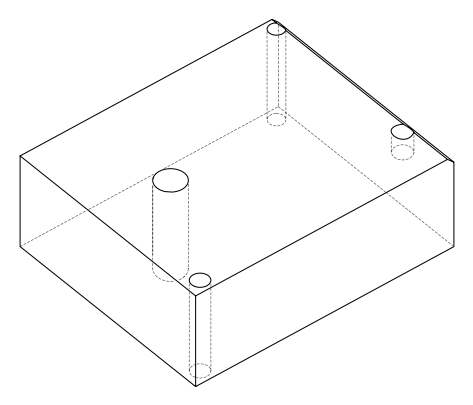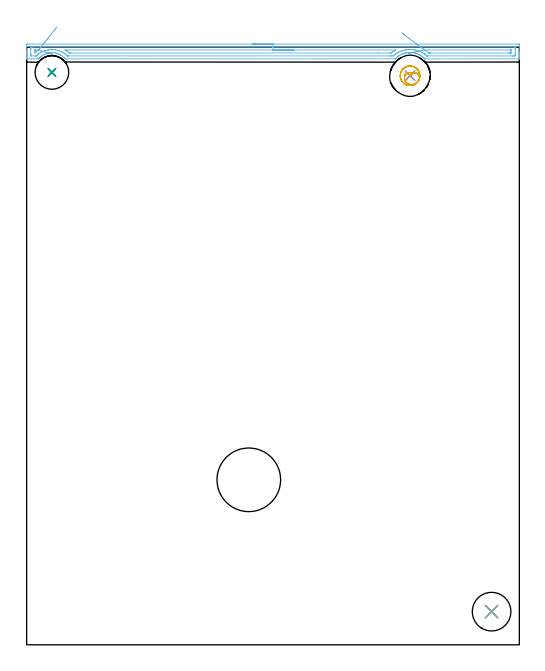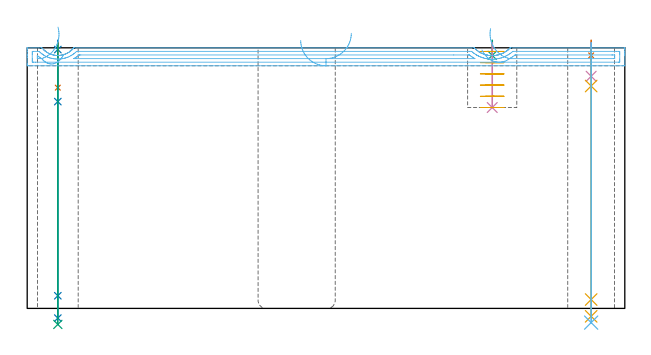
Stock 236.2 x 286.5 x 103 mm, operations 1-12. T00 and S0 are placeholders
(PLAN: 13 operations, 10 tool changes, 14.2 min)
(1 SPOT_DRILL | STEP1HOLE | NXT0321_9005460120000 | 0.05 min | 183 mm3)
(2 SPOT_DRILL_1 | STEP1HOLE_1 | NXT0321_9005460120000 | 0.03 min | 3 mm3)
(3 SPOT_DRILL_2 | STEP1POCKET | NXT0321_9005460120000 | 0.05 min | 183 mm3)
(4 DRILL_BLIND_HOLE_INTO_CENTER | STEP1HOLE | NXT0301_046 | 0.05 min | 361 mm3)
(5 GUN_DRILL_THROUGH_HOLE | STEP1HOLE | UGT0307_003 | 0.51 min | 3546 mm3)
(6 SPADE_DRILL_TO_ENLARGE_THROUGH_HOLE | STEP1HOLE | UGT0306_009 | 0.44 min | 23572 mm3)
(7 DRILL_BLIND_HOLE_INTO_CENTER_1 | STEP1HOLE_1 | NXT0301_076 | 0.07 min | 1247 mm3)
(8 GUN_DRILL_THROUGH_HOLE_1 | STEP1HOLE_1 | UGT0307_007 | 0.52 min | 6931 mm3)
(9 DRILL_TO_ENLARGE_THROUGH_HOLE | STEP1HOLE_1 | UGT0301_285 | 0.45 min | 12765 mm3)
(10 DRILL_BLIND_HOLE_INTO_CENTER_2 | STEP1POCKET | NXT0301_128 | 0.1 min | 2360 mm3)
(11 MILL_ROUGH_BLIND_HOLE_CONTOUR | STEP1POCKET | NXT0201_013 | Spiral | 1.29 min | 4429 mm3)
(12 AREA_MILL | FG_CHAMFER_SURFACE | UGT0205_001 | 5.98 min | 5886 mm3)
(13 MILL_THROUGH_HOLE_FROM_SOLID_MATERIAL | STEP1HOLE_2 | NXT0201_007 | Circular | 4.68 min | 74943 mm3)
(TOOL NXT0321_9005460120000 | NC Spot Drill, 142deg, 12mm, Carbide, Uncoated | D12 PA142 FL30 Z2)
(TOOL NXT0301_046 | Carbide Drill 7.5mm [860.1-0750-038A1-MM 2214] | D7.5 PA140 FL53 Z2)
(TOOL UGT0307_003 | Gun Drill 7 mm | D7 PA130 FL24 Z1)
(TOOL UGT0306_009 | Spade Drill 18.5mm | D18.5 PA132 FL10 Z2)
(TOOL NXT0301_076 | Carbide Drill 10.5mm [860.1-1050-032A1-MM 2214] | D10.5 PA140 FL55 Z2)
(TOOL UGT0307_007 | Gun Drill 10 mm | D10 PA130 FL24 Z1)
(TOOL UGT0301_285 | Twist Drill 16.1 mm | D16.1 PA118 FL125 Z2)
(TOOL NXT0301_128 | Carbide Drill 12mm [861.1-1200-036A1-GP GC34] | D12 PA150 FL37.4 Z2)
(TOOL NXT0201_013 | ENDMILL 10mm | D10 FL30 Z4)
(TOOL UGT0205_001 | Chamfer Mill 20 x 3 x 45 deg. | D20 FL50 Z2)
(TOOL NXT0201_007 | ENDMILL 25mm [R216.25-25050GCK54P 1620] | D25 R3 FL54 Z5)
(OP 1 SPOT_DRILL)
G17 G21 G94 G90
T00 M6
G54
G17 G0 G90 X222.9 Y15.9 S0 M3
G43 Z113. H0
G94 G81 G98 Z100. F250. R106.
G80
M5
M2
(OP 2 SPOT_DRILL_1)
G17 G21 G94 G90
T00 M6
G54
G17 G0 G90 X12.1 Y274.4 S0 M3
G43 Z113. H0
G94 G81 G98 Z102.307 F250. R106.
G80
M5
M2
(OP 3 SPOT_DRILL_2)
G17 G21 G94 G90
T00 M6
G54
G17 G0 G90 X183.8 Y272.8 S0 M3
G43 Z113. H0
G94 G81 G98 Z100. F250. R106.
G80
M5
M2
(OP 4 DRILL_BLIND_HOLE_INTO_CENTER)
G17 G21 G94 G90
T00 M6
G54
G17 G0 G90 X222.9 Y15.9 S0 M3
G43 Z113. H1
G94 G81 G98 Z91.75 F250. R105.
G80
M5
M2
(OP 5 GUN_DRILL_THROUGH_HOLE)
G17 G21 G94 G90
T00 M6
G54
G17 G0 G90 X222.9 Y15.9 M8
G43 Z113. H0
Z102.789
S716 M3
G94 G1 Z87.892 F125. M26
G4 X.084
Z3.5 F250.
G4 X.084
Z-3.132 F125.
G4 X.084
M5
M9
G0 Z102.789
Z113.
M2
(OP 6 SPADE_DRILL_TO_ENLARGE_THROUGH_HOLE)
G17 G21 G94 G90
T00 M6
G54
G17 G0 G90 X222.9 Y15.9 S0 M3
G43 Z113. H0
G94 G73 G98 Z-5.618 F250. Q18.103 R105.
G80
M5
M2
(OP 7 DRILL_BLIND_HOLE_INTO_CENTER_1)
G17 G21 G94 G90
T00 M6
G54
G17 G0 G90 X12.1 Y274.4 S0 M3
G43 Z113. H1
G94 G81 G98 Z87.25 F250. R105.
G80
M5
M2
(OP 8 GUN_DRILL_THROUGH_HOLE_1)
G17 G21 G94 G90
T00 M6
G54
G17 G0 G90 X12.1 Y274.4 M8
G43 Z113. H0
Z99.334
S716 M3
G94 G1 Z81.738 F125. M26
G4 X.084
Z5. F250.
G4 X.084
Z-3.832 F125.
G4 X.084
M5
M9
G0 Z99.334
Z113.
M2
(OP 9 DRILL_TO_ENLARGE_THROUGH_HOLE)
G17 G21 G94 G90
T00 M6
G54
G17 G0 G90 X12.1 Y274.4 S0 M3
G43 Z113. H0
G94 G73 G98 Z-6.337 F250. Q15.62 R105.
G80
M5
M2
(OP 10 DRILL_BLIND_HOLE_INTO_CENTER_2)
G17 G21 G94 G90
T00 M6
G54
G17 G0 G90 X183.8 Y272.8 S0 M3
G43 Z113. H1
G94 G81 G98 Z79.4 F250. R105.
G80
M5
M2
(OP 11 MILL_ROUGH_BLIND_HOLE_CONTOUR)
G17 G21 G94 G90
T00 M6
G54
G17 G0 G90 X183.8 Y272.8 S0 M3
G43 Z113. H0
Z101.567
G94 G3 X183.949 Y274.378 R0.796 F250.
X181.492 Y273.24 R2.324
X183.238 Y268.749 R3.111
X188.17 Y271.07 R3.981
X185.53 Y277.17 R4.7
X188.17 Y271.07 R-4.7
X186.85 Y274.12 R2.35
X183.8 Y272.8 R2.35
G0 Z97.133
G3 X183.949 Y274.378 R0.796
X181.492 Y273.24 R2.324
X183.238 Y268.749 R3.111
X188.17 Y271.07 R3.981
X185.53 Y277.17 R4.7
X188.17 Y271.07 R-4.7
X186.85 Y274.12 R2.35
X183.8 Y272.8 R2.35
G0 Z92.7
G3 X183.949 Y274.378 R0.796
X181.492 Y273.24 R2.324
X183.238 Y268.749 R3.111
X188.17 Y271.07 R3.981
X185.53 Y277.17 R4.7
X188.17 Y271.07 R-4.7
X186.85 Y274.12 R2.35
X183.8 Y272.8 R2.35
G0 Z88.267
G3 X183.949 Y274.378 R0.796
X181.492 Y273.24 R2.324
X183.238 Y268.749 R3.111
X188.17 Y271.07 R3.981
X185.53 Y277.17 R4.7
X188.17 Y271.07 R-4.7
X186.85 Y274.12 R2.35
X183.8 Y272.8 R2.35
G0 Z83.833
G3 X183.949 Y274.378 R0.796
X181.492 Y273.24 R2.324
X183.238 Y268.749 R3.111
X188.17 Y271.07 R3.981
X185.53 Y277.17 R4.7
X188.17 Y271.07 R-4.7
X186.85 Y274.12 R2.35
X183.8 Y272.8 R2.35
G0 Z79.4
G3 X183.949 Y274.378 R0.796
X181.492 Y273.24 R2.324
X183.238 Y268.749 R3.111
X188.17 Y271.07 R3.981
X185.53 Y277.17 R4.7
X188.17 Y271.07 R-4.7
X186.85 Y274.12 R2.35
X183.8 Y272.8 R2.35
G0 Z113.
M5
M2
(OP 12 AREA_MILL)
G17 G21 G94 G90
T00 M6
G54
G17 G0 G90 X108.1 Y288. S1061 M3
G43 Z113. H0
Z105.9
G94 G1 X108.138 Z105.028 F250.
X108.252 Z104.163
X108.441 Z103.312
X108.703 Z102.48
X109.037 Z101.674
X109.44 Z100.9
X109.908 Z100.164
X110.44 Z99.472
X111.029 Z98.829
X111.672 Z98.24
X112.364 Z97.708
X113.1 Z97.24
X113.874 Z96.837
X114.68 Z96.503
X115.512 Z96.241
X116.363 Z96.052
X117.228 Z95.938
X118.1 Z95.9
X235.581
X236.176 Y287.999 Z95.899
X236.198 Y287.997 Z95.9
X236.2 Y287.962 Z95.935
Y284.009 Z99.885
Y283.466 Z100.431
Y283.127 Z100.769
Y282.584 Z101.312
Y282.244 Z101.65
Y281.565 Z102.334
Y281.256 Z102.644
X236.193 Y280.908 Z102.983
X236.192 Y280.903 Z102.988
X236.03 Y280.9 Z103.
X190.912
X190.909 Y280.901 Z102.999
X190.906 Y280.902 Z102.997
X190.901 Y280.907 Z102.992
X190.856 Y280.955 Z102.945
X190.505 Y281.3 Z102.599
X190.143 Y281.635 Z102.264
X190.018 Y281.739 Z102.16
X189.963 Y281.786 Z102.113
X189.522 Y282.122 Z101.777
X189.348 Y282.244 Z101.655
X189.07 Y282.44 Z101.46
X188.958 Y282.512 Z101.388
X188.571 Y282.737 Z101.162
X188.231 Y282.918 Z100.978
X188.178 Y282.948 Z100.949
X187.836 Y283.11 Z100.79
X187.733 Y283.158 Z100.742
X187.338 Y283.326 Z100.571
X187.285 Y283.349 Z100.549
X187.188 Y283.388 Z100.511
X186.792 Y283.52 Z100.375
X186.445 Y283.624 Z100.27
X186.392 Y283.64 Z100.254
X185.947 Y283.753 Z100.145
X185.777 Y283.788 Z100.112
X185.636 Y283.815 Z100.081
X185.551 Y283.83 Z100.062
X185.499 Y283.841 Z100.052
X185.054 Y283.912 Z99.986
X184.607 Y283.96 Z99.939
X184.564 Y283.963 Z99.936
X184.161 Y283.984 Z99.907
X184.086 Z99.904
X183.714 Y283.991 Z99.9
X183.538 Y283.984 Z99.904
X183.366 Y283.98 Z99.915
X183.294 Y283.978 Z99.917
X183.267 Y283.977 Z99.919
X182.831 Y283.944 Z99.955
X182.374 Y283.887 Z100.011
X181.978 Y283.817 Z100.078
X181.929 Y283.809 Z100.088
X181.876 Y283.798 Z100.1
X181.83 Y283.788 Z100.111
X181.481 Y283.708 Z100.186
X181.036 Y283.587 Z100.309
X180.414 Y283.388 Z100.511
X180.143 Y283.279 Z100.62
X179.694 Y283.079 Z100.819
X179.25 Y282.858 Z101.04
X178.646 Y282.511 Z101.387
X178.358 Y282.322 Z101.574
X178.251 Y282.244 Z101.653
X178.092 Y282.128 Z101.77
X177.957 Y282.028 Z101.869
X177.907 Y281.991 Z101.906
X177.465 Y281.644 Z102.256
X177.035 Y281.241 Z102.656
X176.754 Y280.963 Z102.934
X176.685 Y280.904 Z102.99
X176.617 Y280.9 Z103.
X18.486
X18.416 Y280.904 Z102.99
X18.36 Y280.959 Z102.938
X18.124 Y281.232 Z102.666
X18.005 Y281.362 Z102.536
X17.938 Y281.436 Z102.463
X17.746 Y281.635 Z102.264
X17.67 Y281.707 Z102.192
X17.232 Y282.088 Z101.811
X17.033 Y282.244 Z101.653
X16.778 Y282.447 Z101.452
X16.687 Y282.511 Z101.387
X16.643 Y282.539 Z101.359
X16.29 Y282.763 Z101.134
X15.885 Y282.998 Z100.9
X15.469 Y283.202 Z100.697
X15.048 Y283.388 Z100.511
X14.992 Y283.409 Z100.49
X14.548 Y283.559 Z100.339
X14.466 Y283.583 Z100.315
X14.1 Y283.691 Z100.209
X13.654 Y283.791 Z100.108
X13.207 Y283.865 Z100.032
X13.126 Y283.873 Z100.023
X12.761 Y283.914 Z99.984
X12.627 Y283.922 Z99.976
X12.379 Y283.932 Z99.957
X12.314 Y283.937 Z99.955
X12.287
X12.176 Y283.936 Z99.951
X12.026 Y283.935 Z99.952
X11.897
X11.867 Z99.953
X11.69 Y283.927 Z99.967
X11.422 Y283.91 Z99.981
X11.339 Y283.9 Z99.989
X11.099 Y283.876 Z100.02
X10.974 Y283.863 Z100.035
X10.529 Y283.787 Z100.11
X10.446 Y283.768 Z100.128
X10.248 Y283.723 Z100.176
X10.081 Y283.684 Z100.214
X9.636 Y283.554 Z100.344
X9.156 Y283.388 Z100.511
X9.062 Y283.347 Z100.552
X8.743 Y283.209 Z100.689
X8.293 Y282.982 Z100.916
X7.851 Y282.73 Z101.169
X7.519 Y282.511 Z101.387
X7.319 Y282.358 Z101.538
X7.17 Y282.244 Z101.653
X6.995 Y282.112 Z101.787
X6.958 Y282.084 Z101.815
X6.872 Y282.006 Z101.893
X6.737 Y281.884 Z102.015
X6.65 Y281.803 Z102.092
X6.463 Y281.635 Z102.264
X6.065 Y281.223 Z102.677
X5.797 Y280.912 Z102.982
X5.787 Y280.904 Z102.99
X5.535 Y280.9 Z103.
X0.17
X0.008 Y280.903 Z102.988
X0.007 Y280.908 Z102.983
X0. Y281.255 Z102.645
Y281.565 Z102.334
Y282.244 Z101.65
Y283.466 Z100.431
Y284.009 Z99.885
Y284.62 Z99.275
Y287.266 Z96.63
X0.003 Y287.538 Z96.359
X0.009 Y287.992 Z95.906
X0.156 Y287.995 Z95.903
X0.619 Y288. Z95.9
X118.1
Y286.586 Z97.314
X233.795 Y286.585 Z97.315
X233.866
X234.171 Y286.579 Z97.321
X234.19 Y286.48 Z97.42
X234.197 Y286.258 Z97.642
X234.199 Y285.773 Z98.127
X234.2 Y285.373 Z98.527
Y283.609 Z100.291
X234.199 Y283.127 Z100.773
X234.197 Y282.729 Z101.171
X234.19 Y282.333 Z101.567
X233.795 Y282.318 Z101.582
X233.722 Y282.316 Z101.584
X232.901 Y282.314 Z101.586
X192.216 Y282.315 Z101.585
X192.011 Y282.316 Z101.584
X191.96 Y282.319 Z101.581
X191.938 Y282.321 Z101.579
X191.913 Y282.339 Z101.561
X191.805 Y282.425 Z101.475
X191.417 Y282.747 Z101.153
X190.928 Y283.127 Z100.773
X190.912 Y283.139 Z100.761
X190.867 Y283.171 Z100.729
X190.407 Y283.482 Z100.418
X190.215 Y283.603 Z100.297
X190.018 Y283.719 Z100.181
X189.495 Y284.009 Z99.891
X189.125 Y284.194 Z99.706
X188.763 Y284.366 Z99.534
X188.231 Y284.588 Z99.312
X187.351 Y284.891 Z99.009
X187.332 Y284.897 Z99.003
X186.815 Y285.03 Z98.87
X186.445 Y285.117 Z98.783
X186.157 Y285.176 Z98.724
X185.551 Y285.277 Z98.623
X185.106 Y285.331 Z98.569
X184.658 Y285.37 Z98.53
X184.146 Y285.397 Z98.503
X183.764 Y285.402 Z98.498
X183.261 Y285.388 Z98.512
X182.871 Y285.364 Z98.536
X182.432 Y285.324 Z98.576
X181.978 Y285.267 Z98.633
X181.653 Y285.212 Z98.688
X181.084 Y285.098 Z98.802
X180.913 Y285.06 Z98.84
X180.258 Y284.891 Z99.009
X180.2 Y284.874 Z99.026
X179.539 Y284.653 Z99.247
X179.437 Y284.616 Z99.284
X179.297 Y284.561 Z99.339
X178.909 Y284.393 Z99.507
X178.404 Y284.163 Z99.737
X178.3 Y284.112 Z99.788
X178.098 Y284.009 Z99.891
X177.721 Y283.801 Z100.099
X177.64 Y283.754 Z100.146
X177.511 Y283.677 Z100.223
X177.17 Y283.463 Z100.437
X176.633 Y283.096 Z100.804
X176.617 Y283.084 Z100.816
X176.145 Y282.711 Z101.189
X175.724 Y282.364 Z101.536
X175.678 Y282.329 Z101.571
X175.647 Y282.32 Z101.58
X174.831 Y282.315 Z101.585
X174.76 Y282.314 Z101.586
X20.203
X19.791 Y282.316 Z101.584
X19.586 Y282.318 Z101.582
X19.536 Y282.321 Z101.579
X19.514 Y282.325 Z101.575
X19.014 Y282.769 Z101.131
X18.598 Y283.127 Z100.773
X18.537 Y283.177 Z100.723
X18.486 Y283.217 Z100.683
X18.092 Y283.516 Z100.384
X17.593 Y283.828 Z100.072
X17.282 Y284.009 Z99.891
X16.7 Y284.312 Z99.588
X16.131 Y284.571 Z99.329
X15.806 Y284.694 Z99.206
X15.218 Y284.891 Z99.009
X14.913 Y284.98 Z98.92
X14.79 Y285.013 Z98.887
X14.02 Y285.176 Z98.724
X13.671 Y285.235 Z98.665
X13.126 Y285.299 Z98.601
X12.68 Y285.332 Z98.568
X12.233 Y285.349 Z98.551
X11.772 Y285.346 Z98.554
X11.339 Y285.322 Z98.578
X10.94 Y285.285 Z98.615
X10.446 Y285.221 Z98.679
X10.16 Y285.173 Z98.727
X9.553 Y285.043 Z98.857
X9.428 Y285.014 Z98.886
X8.977 Y284.891 Z99.009
X8.735 Y284.816 Z99.084
X8.702 Y284.806 Z99.094
X8.659 Y284.79 Z99.11
X8.086 Y284.575 Z99.325
X7.766 Y284.436 Z99.464
X7.473 Y284.298 Z99.602
X6.908 Y284.009 Z99.891
X6.88 Y283.994 Z99.906
X6.872 Y283.99 Z99.91
X6.541 Y283.79 Z100.11
X6.336 Y283.656 Z100.244
X5.979 Y283.41 Z100.49
X5.816 Y283.288 Z100.612
X5.609 Y283.127 Z100.773
X5.324 Y282.891 Z101.009
X5.086 Y282.682 Z101.218
X4.697 Y282.327 Z101.573
X4.603 Y282.321 Z101.579
X4.192 Y282.315 Z101.585
X4.121
X2.333
X2.029 Y282.321 Z101.579
X2.01 Y282.42 Z101.48
X2.003 Y282.641 Z101.259
X2.001 Y283.127 Z100.773
X2. Y283.527 Z100.373
Y285.291 Z98.609
X2.001 Y285.773 Z98.127
X2.003 Y286.171 Z97.729
X2.01 Y286.567 Z97.333
X2.405 Y286.582 Z97.318
X2.478 Y286.584 Z97.316
X3.299 Y286.586 Z97.314
X118.1
Y285.172 Z98.728
X176.779 Y285.171 Z98.729
X176.85 Y285.17 Z98.73
X176.902 Y285.167 Z98.733
X176.915 Y285.165 Z98.735
X176.91 Y285.161 Z98.739
X176.792 Y285.089 Z98.811
X176.448 Y284.891 Z99.009
X176. Y284.618 Z99.282
X175.724 Y284.442 Z99.458
X175.466 Y284.263 Z99.637
X175.109 Y284.009 Z99.891
X174.95 Y283.891 Z100.009
X174.831 Y283.804 Z100.096
X174.748 Y283.747 Z100.153
X174.677 Y283.735 Z100.165
X174.526 Y283.733 Z100.167
X174.22 Y283.729 Z100.171
X168.582 Y283.728 Z100.172
X21.167 Y283.729 Z100.171
X20.556 Y283.73 Z100.17
X20.523 Y283.733 Z100.167
X20.509 Y283.735 Z100.165
X20.469 Y283.764 Z100.136
X20.354 Y283.853 Z100.047
X20.273 Y283.918 Z99.982
X20.159 Y284.009 Z99.891
X19.72 Y284.347 Z99.553
X19.38 Y284.592 Z99.308
X18.912 Y284.891 Z99.009
X18.486 Y285.154 Z98.746
X18.469 Y285.169 Z98.731
X18.486 Y285.17 Z98.73
X19.096 Y285.171 Z98.729
X19.38 Y285.172 Z98.728
X118.1
X118.972 Z98.766
X119.836 Z98.88
X120.688 Z99.069
X121.52 Z99.331
X122.326 Z99.665
X123.1 Z100.068
X123.836 Z100.537
X124.528 Z101.068
X125.171 Z101.657
X125.76 Z102.301
X126.291 Z102.993
X126.76 Z103.728
X127.163 Z104.502
X127.497 Z105.308
X127.759 Z106.14
X127.948 Z106.992
X128.062 Z107.857
X128.1 Z108.728
G0 Z113.
X183.146 Y283.532
Z110.591
G1 X183.006 Y283.501 Z109.731
X182.939 Y283.487 Z108.861
X182.947 Y283.488 Z107.989
X183.029 Y283.506 Z107.12
X183.184 Y283.54 Z106.262
X183.412 Y283.589 Z105.422
X183.711 Y283.654 Z104.605
X184.079 Y283.734 Z103.818
X184.511 Y283.828 Z103.066
X185.007 Y283.936 Z102.356
X185.561 Y284.056 Z101.693
X186.169 Y284.188 Z101.082
X186.827 Y284.331 Z100.527
X187.53 Y284.484 Z100.033
X188.272 Y284.645 Z99.604
X189.048 Y284.813 Z99.242
X189.851 Y284.988 Z98.951
X190.677 Y285.167 Z98.733
X190.681 Y285.168 Z98.732
X190.715 Y285.17 Z98.73
X190.774 Y285.171 Z98.729
X190.817 Y285.172 Z98.728
X231.724 Y285.171 Z98.729
X232.008
X232.102 Y285.169 Z98.731
X232.176 Y285.165 Z98.735
X232.19 Y285.163 Z98.737
X232.194 Y285.135 Z98.765
X232.197 Y285.081 Z98.819
X232.199 Y284.891 Z99.009
X232.2 Y284.701 Z99.199
Y284.009 Z99.891
X232.199 Y283.82 Z100.08
X232.193 Y283.756 Z100.144
X232.19 Y283.737 Z100.163
X232.182 Y283.735 Z100.165
X232.149 Y283.732 Z100.168
X232.008 Y283.73 Z100.17
X231.398 Y283.729 Z100.171
X231.114 Y283.728 Z100.172
X193.592 Y283.729 Z100.171
X192.98 Y283.73 Z100.17
X192.912 Y283.733 Z100.167
X192.88 Y283.735 Z100.165
X192.828 Y283.77 Z100.13
X192.698 Y283.861 Z100.039
X192.492 Y284.009 Z99.891
X191.805 Y284.494 Z99.406
X191.148 Y284.891 Z99.009
X190.912 Y285.028 Z98.872
X190.771 Y285.108 Z98.792
X190.688 Y285.158 Z98.742
X190.677 Y285.167 Z98.733
X190.068 Y285.63 Z98.314
X189.432 Y286.114 Z97.963
X188.775 Y286.615 Z97.684
X188.1 Y287.128 Z97.477
X187.414 Y287.65 Z97.345
X186.721 Y288.177 Z97.289
X186.027 Y288.705 Z97.309
X185.337 Y289.231 Z97.405
X184.656 Y289.749 Z97.576
X183.99 Y290.256 Z97.82
X183.343 Y290.748 Z98.137
X182.721 Y291.221 Z98.524
X182.127 Y291.673 Z98.977
X181.568 Y292.099 Z99.494
X181.046 Y292.496 Z100.069
X180.567 Y292.861 Z100.7
X180.133 Y293.191 Z101.381
X179.748 Y293.484 Z102.107
G0 Z113.
X14.459 Y296.165
Z100.439
G1 X14.107 Y295.72 Z99.777
X13.719 Y295.232 Z99.166
X13.301 Y294.704 Z98.612
X12.853 Y294.14 Z98.119
X12.381 Y293.545 Z97.69
X11.888 Y292.922 Z97.33
X11.376 Y292.278 Z97.039
X10.851 Y291.616 Z96.822
X10.317 Y290.941 Z96.679
X9.776 Y290.26 Z96.612
X9.234 Y289.577 Z96.621
X8.694 Y288.896 Z96.706
X8.161 Y288.224 Z96.866
X7.639 Y287.566 Z97.1
X7.132 Y286.926 Z97.407
X6.643 Y286.31 Z97.783
X6.176 Y285.721 Z98.227
X5.735 Y285.165 Z98.735
X5.729 Y285.157 Z98.743
X5.718 Y285.149 Z98.751
X5.277 Y284.891 Z99.009
X5.159 Y284.819 Z99.081
X5.086 Y284.772 Z99.128
X4.702 Y284.512 Z99.388
X4.192 Y284.133 Z99.767
X4.031 Y284.009 Z99.891
X4.016 Y284.001 Z99.899
X4.01 Y283.999 Z99.901
X4.006 Y284.009 Z99.891
X4.003 Y284.029 Z99.871
X4. Y284.198 Z99.702
X4.001 Y284.891 Z99.009
X4.003 Y285.081 Z98.819
X4.006 Y285.135 Z98.765
X4.01 Y285.163 Z98.737
X4.024 Y285.165 Z98.735
X4.098 Y285.169 Z98.731
X4.192 Y285.17 Z98.73
X5.695 Y285.171 Z98.729
X5.712
X5.725 Y285.168 Z98.732
X5.735 Y285.165 Z98.735
X6.523 Y284.921 Z99.019
X7.284 Y284.684 Z99.374
X8.012 Y284.458 Z99.797
X8.703 Y284.244 Z100.285
X9.35 Y284.043 Z100.834
X9.949 Y283.857 Z101.441
X10.496 Y283.687 Z102.099
X10.985 Y283.535 Z102.805
X11.414 Y283.402 Z103.553
X11.779 Y283.289 Z104.337
X12.078 Y283.196 Z105.152
X12.307 Y283.125 Z105.99
X12.466 Y283.076 Z106.847
X12.553 Y283.049 Z107.714
X12.567 Y283.044 Z108.587
X12.509 Y283.062 Z109.457
X12.378 Y283.103 Z110.319
X12.176 Y283.165 Z111.165
G0 Z113.
M5
M2
